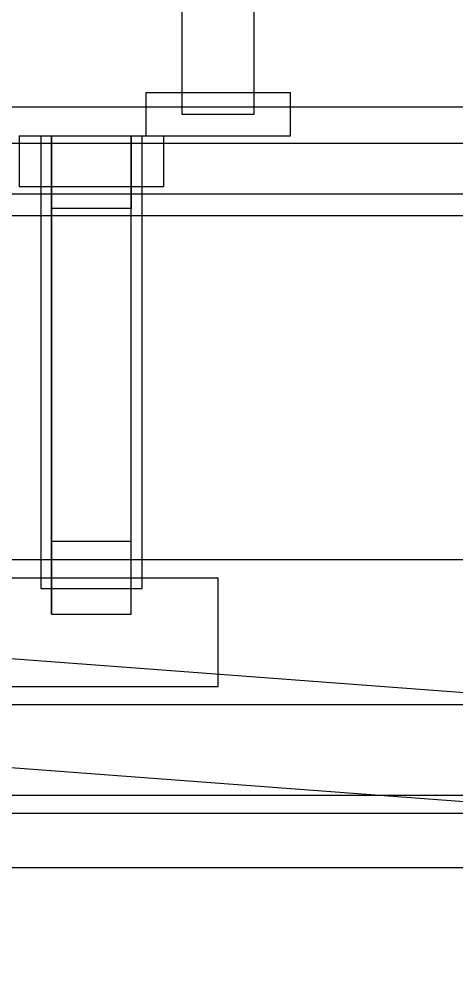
# Model space of a CAD drawing. Header units: millimetres. Extents: x -1970 to 34302, y -65268 to 6837.
# Drawn here: x 500 to 620.7, y -35665.4 to -35401.8 of the extents above; entities that cross this region are included whole.
import ezdxf

# ---------------------------------------------------------------- set-up
doc = ezdxf.new("R2010")
doc.units = ezdxf.units.MM
doc.layers.add('COTAS_P', color=1, linetype='Continuous', lineweight=0)
doc.layers.add('frontal_tolva_provisional', color=7, linetype='Continuous', lineweight=0)
doc.dimstyles.new('R19_100', dxfattribs={"dimtxt": 250, "dimasz": 150, "dimexe": 150, "dimexo": 80, "dimgap": 100, "dimtad": 1, "dimtih": 1, "dimtoh": 1, "dimdsep": 46, "dimcen": 0.09, "dimadec": 0, "dimazin": 0, "dimtfac": 1, "dimtdec": 4, "dimtofl": 0, "dimtmove": 0, "dimatfit": 3, "dimfxl": 1, "dimtolj": 1, "dimtzin": 0, "dimarcsym": 0})

# ---------------------------------------------------------------- blocks, each defined once
blk = doc.blocks.new('*D43')
at = {"layer": 'COTAS_P', "color": 0, "lineweight": -2, "transparency": 16777216}
for p, q in [((-804, -35920), (-804, -35150)), ((804, -35920), (804, -35150)), ((-654, -35300), (654, -35300))]:
    blk.add_line(p, q, dxfattribs=at)
at = {"layer": 'COTAS_P', "color": 0, "transparency": 16777216}
for points in [[(-654, -35275), (-654, -35325), (-804, -35300)], [(654, -35275), (654, -35325), (804, -35300)]]:
    blk.add_solid(points, dxfattribs=at)
at = {"layer": 'Defpoints', "color": 0, "transparency": 16777216}
for p in [(804, -35300), (-804, -36000), (804, -36000)]:
    blk.add_point(p, dxfattribs=at)

msp = doc.modelspace()

# ---------------------------------------------------------------- linework, layer by layer
at = {"layer": 'frontal_tolva_provisional'}
for p, q in [((545, -35338), (545, -35428)), ((565, -35428), (565, -35338)), ((535, -35422), (575, -35422)), ((535, -35422), (535, -35434)), ((575, -35434), (575, -35422)), ((430, -35426), (1190, -35426)), ((450, -35426), (650, -35426)), ((545, -35428), (565, -35428)), ((500, -35434), (540, -35434)), ((500, -35434), (500, -35448)), ((506, -35434), (534, -35434)), ((506, -35434), (506, -35559)), ((509, -35433.961), (531, -35433.961)), ((509, -35454.039), (509, -35433.961)), ((509, -35433.961), (509, -35545.961)), ((531, -35433.961), (531, -35454.039)), ((531, -35545.961), (531, -35433.961)), ((534, -35559), (534, -35434)), ((535, -35434), (575, -35434)), ((540, -35448), (540, -35434)), ((430, -35436), (1190, -35436)), ((500, -35448), (540, -35448)), ((-804, -35450), (804, -35450)), ((-800, -35450), (800, -35450)), ((300, -35450), (804, -35450)), ((330, -35450), (1500, -35450)), ((330, -35456), (1500, -35456)), ((531, -35454.039), (509, -35454.039)), ((509, -35566.039), (509, -35454.039)), ((531, -35566.039), (531, -35454.039)), ((509, -35545.961), (509, -35566.039)), ((531, -35545.961), (509, -35545.961)), ((531, -35566.039), (531, -35545.961)), ((200, -35551), (1400, -35551)), ((201.122, -35556.042), (1401.122, -35646.042)), ((485, -35556), (555, -35556)), ((555, -35586), (555, -35556)), ((506, -35559), (534, -35559)), ((509, -35566.039), (531, -35566.039)), ((198.878, -35585.958), (1398.878, -35675.958)), ((485, -35586), (555, -35586)), ((200, -35591), (1400, -35591)), ((-1000, -35616), (1500, -35616)), ((-1000, -35621), (1500, -35621)), ((200, -35636), (1400, -35636))]:
    msp.add_line(p, q, dxfattribs=at)

# ---------------------------------------------------------------- dimensions: what is measured, and where the dimension line sits
at = {"layer": 'COTAS_P'}
dim = msp.add_aligned_dim(p1=(-804, -36000), p2=(804, -36000), distance=700, text='<> P', dimstyle='R19_100', dxfattribs=at)
dim.commit()
dim.dimension.update_dxf_attribs({"geometry": '*D43', "text_midpoint": (0, -35300)})

doc.saveas('drawing.dxf')
